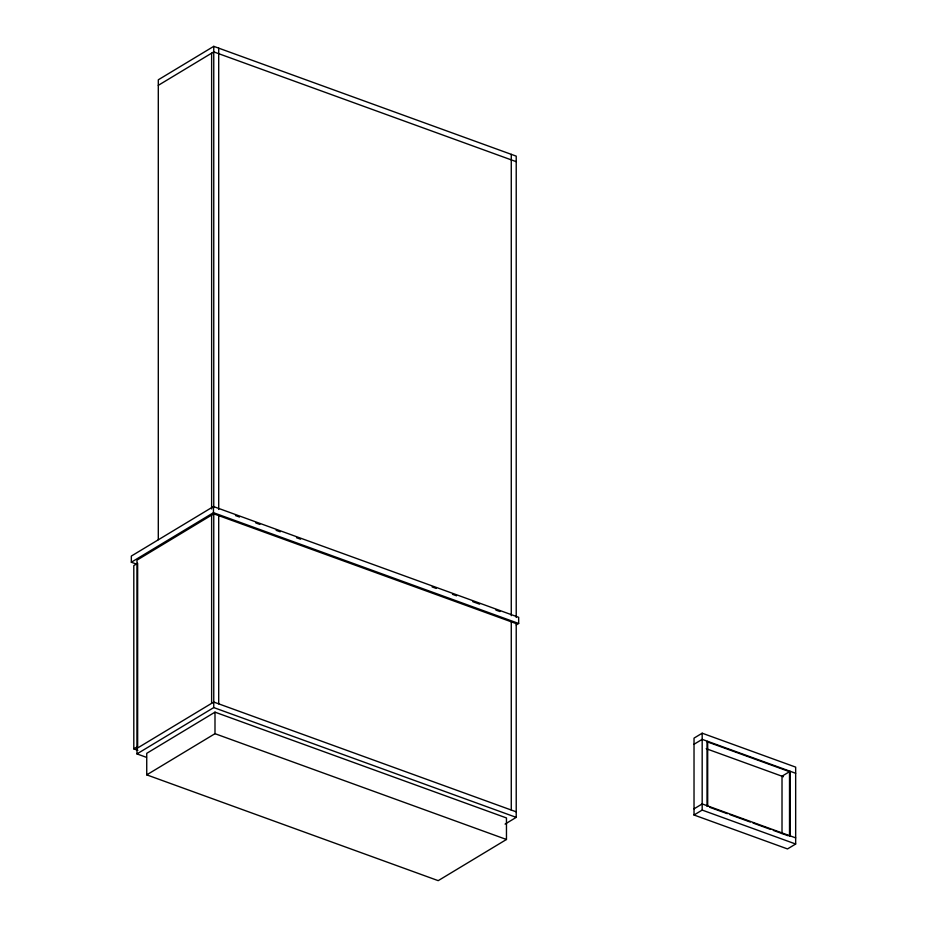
<?xml version="1.0" encoding="UTF-8"?>
<svg xmlns="http://www.w3.org/2000/svg" width="927" height="927" viewBox="0 0 927 927"><rect width="100%" height="100%" fill="white"/><g stroke="black" fill="none" stroke-linecap="round" stroke-linejoin="round"><path stroke-width="1.39" d="M516.223 617.463L516.223 156.142L213.755 46.35L158.297 79.803L158.297 539.688M158.297 85.342L213.755 51.889L516.223 161.669M516.223 624.949L518.668 623.465L518.668 617.312L213.453 506.536L131.333 556.073L131.333 562.226L136.756 564.195M131.333 562.226L213.453 512.689L518.668 623.465M505.076 824.091L516.223 817.371L516.223 623.616L213.755 513.825L136.976 560.151L136.976 753.906L146.466 757.347M133.801 748.877L137.648 746.559L137.648 563.268L133.801 565.586L133.801 748.877L137.868 750.36M136.976 748.367L213.755 702.052L516.223 811.832M136.976 753.906L213.755 707.579L516.223 817.371M214.994 712.156L146.733 753.327L146.733 774.856L438.204 880.65L506.466 839.48L506.466 817.95L214.994 712.156L214.994 733.686L146.733 774.856M702.179 733.199L694.022 738.124L694.022 815.007L787.51 848.935L795.667 844.022L795.667 767.127L702.179 733.199L702.179 810.082L694.022 815.007M694.022 744.265L702.179 739.352L795.667 773.28M707.023 806.328L707.023 741.739L707.683 741.345L707.683 805.934M694.022 808.854L702.179 803.929L795.667 837.869M235.458 515.551L239.525 517.034M255.806 522.932L259.873 524.415M276.153 530.325L280.221 531.797M296.501 537.706L300.568 539.19M432.133 586.942L436.2 588.413M452.48 594.323L456.547 595.806M472.828 601.704L479.607 604.172M495.887 610.082L499.954 611.553M707.023 741.739L789.514 771.681L789.514 836.27L790.175 835.876L790.175 771.287L782.017 776.212L782.017 833.616M706.212 748.692L783.442 776.733M709.734 807.301L727.313 813.686M730.012 814.671L750.302 822.029M753.002 823.014L770.58 829.398M773.292 830.372L788.17 835.772M702.179 810.082L795.667 844.022M214.994 733.686L506.466 839.48M511.275 154.334L511.275 615.667M511.275 621.82L511.275 810.036M218.702 48.146L218.702 509.468M218.702 515.621L218.702 703.848M213.755 46.35L213.755 507.672M213.755 513.825L213.755 707.579M213.453 506.536L213.453 512.689M211.623 53.175L211.623 508.958M211.623 515.111L211.623 703.338"/></g></svg>
